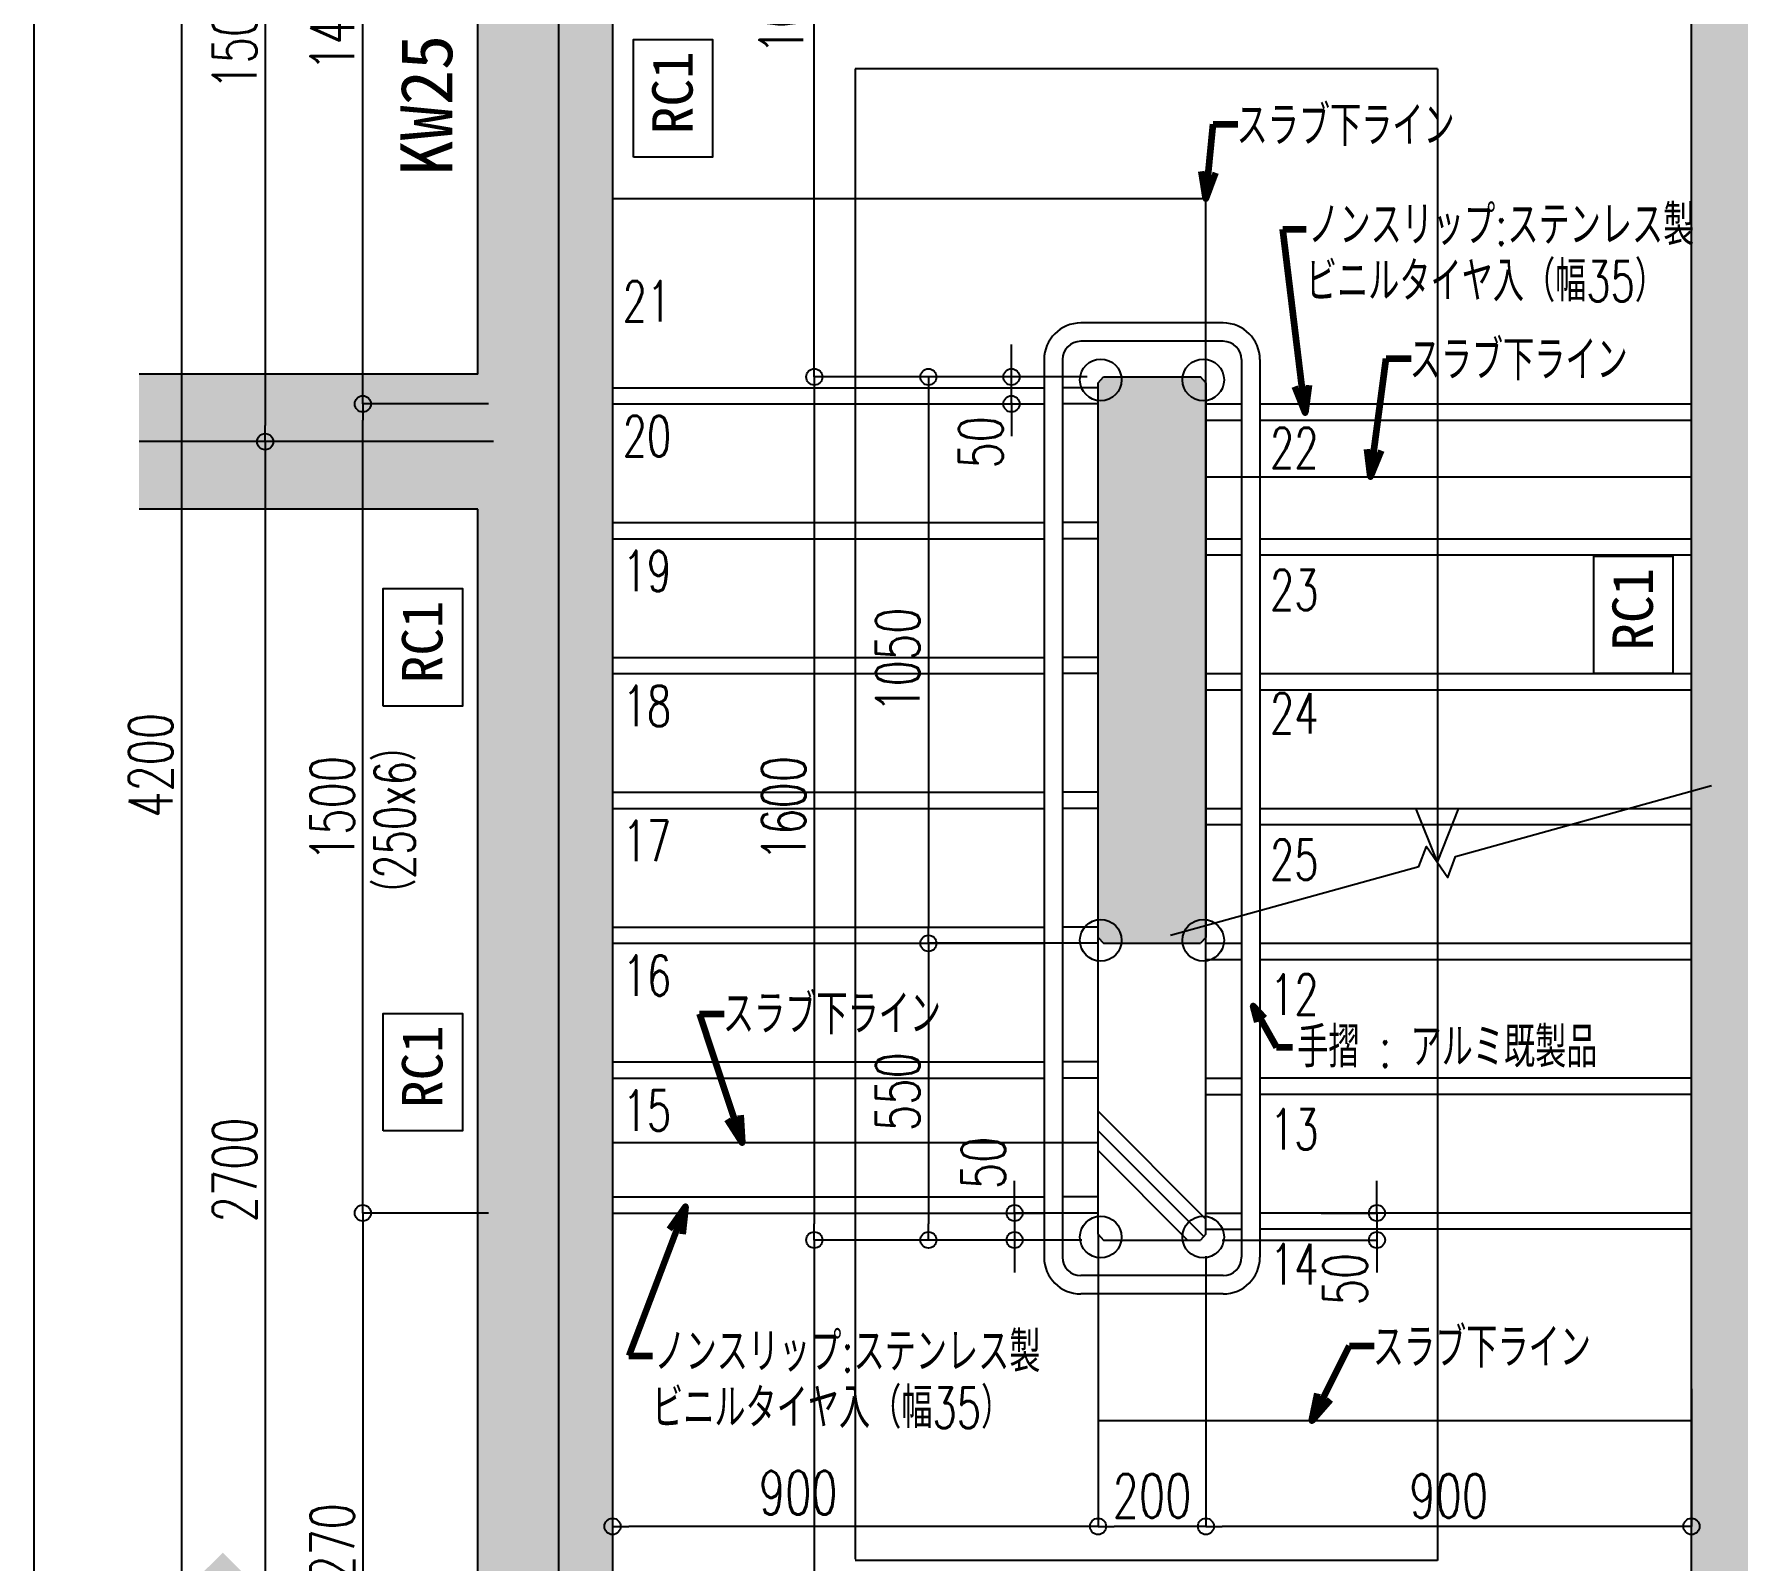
# Model space of a CAD drawing. Extents: x -229451 to 47804, y -161247 to 19812.
# Drawn here: x 11915 to 15074, y 14575 to 17405 of the extents above; entities that cross this region are included whole.
import ezdxf
from ezdxf.enums import TextEntityAlignment as Align
from ezdxf.lldxf.tags import DXFTag

# ---------------------------------------------------------------- set-up
doc = ezdxf.new("R2010")
doc.units = 0
doc.header["$LTSCALE"] = 450
doc.layers.get('0').update_dxf_attribs({"linetype": 'CONTINUOUS'})
doc.layers.get('DEFPOINTS').update_dxf_attribs({"linetype": 'CONTINUOUS'})
doc.layers.add('E0_図面枠B_OFF', color=255, linetype='CONTINUOUS', plot=False)
for name, color, linetype in [('E1_文字A', 3, 'CONTINUOUS'), ('E1_文字B', 2, 'CONTINUOUS'), ('E6_面取り記号', 4, 'CONTINUOUS'), ('G1_ハッチング', 251, 'CONTINUOUS'), ('G2_ハッチング', 243, 'CONTINUOUS'), ('H寸法', 3, 'CONTINUOUS'), ('IB_壁芯', 2, 'CENTER2'), ('ID1_躯体', 7, 'CONTINUOUS'), ('ID7_打放し表示', 231, 'UTILDN'), ('JA4_壁記号', 4, 'CONTINUOUS'), ('JA5_壁仕上記号', 4, 'CONTINUOUS'), ('JA7_切断記号', 241, 'CONTINUOUS'), ('JL1_金物_手摺他', 1, 'CONTINUOUS'), ('KA1_躯体見下線', 113, 'CONTINUOUS'), ('KA3_躯体見下線_点線（その他）', 122, 'HIDDEN2'), ('KD_階段躯体線', 191, 'CONTINUOUS')]:
    doc.layers.add(name, color=color, linetype=linetype)
doc.styles.add('toda-A (0.7)', font='romans.shx', dxfattribs={"width": 0.7, "bigfont": 'extfont.shx'})
doc.styles.add('toda-G', font='msgothic.ttc')
tags = doc.linetypes.add('CENTER2', pattern=[2.3, 2, -0.1, 0.1, -0.1]).pattern_tags.tags
tags[10:11] = [DXFTag(74, 4), DXFTag(75, 0), DXFTag(340, '0'), DXFTag(46, 0.0), DXFTag(50, 0.0), DXFTag(44, 0.0), DXFTag(45, 0.0)]
tags[8:9] = [DXFTag(74, 4), DXFTag(75, 0), DXFTag(340, '0'), DXFTag(46, 0.0), DXFTag(50, 0.0), DXFTag(44, 0.0), DXFTag(45, 0.0)]
tags[6:7] = [DXFTag(74, 4), DXFTag(75, 0), DXFTag(340, '0'), DXFTag(46, 0.0), DXFTag(50, 0.0), DXFTag(44, 0.0), DXFTag(45, 0.0)]
tags[4:5] = [DXFTag(74, 4), DXFTag(75, 0), DXFTag(340, '0'), DXFTag(46, 0.0), DXFTag(50, 0.0), DXFTag(44, 0.0), DXFTag(45, 0.0)]
tags = doc.linetypes.add('HIDDEN2', pattern=[0.25, 0.125, -0.125]).pattern_tags.tags
tags[6:7] = [DXFTag(74, 4), DXFTag(75, 0), DXFTag(340, '0'), DXFTag(46, 0.0), DXFTag(50, 0.0), DXFTag(44, 0.0), DXFTag(45, 0.0)]
tags[4:5] = [DXFTag(74, 4), DXFTag(75, 0), DXFTag(340, '0'), DXFTag(46, 0.0), DXFTag(50, 0.0), DXFTag(44, 0.0), DXFTag(45, 0.0)]
tags = doc.linetypes.add('UTILDN', pattern='A,5e-13,[130,ltypeshp.shx,S=0.45,R=0,X=0,Y=-0.45],0,-3', length=3).pattern_tags.tags
tags[14:15] = [DXFTag(74, 4), DXFTag(75, 0), DXFTag(340, '0'), DXFTag(46, 0.0), DXFTag(50, 0.0), DXFTag(44, 0.0), DXFTag(45, 0.0)]
tags[12:13] = [DXFTag(74, 4), DXFTag(75, 0), DXFTag(340, '0'), DXFTag(46, 0.0), DXFTag(50, 0.0), DXFTag(44, 0.0), DXFTag(45, 0.0)]
doc.dimstyles.new('toda 1：30', dxfattribs={"dimscale": 30, "dimtxt": 2.7, "dimasz": 1, "dimexe": 0, "dimexo": 1, "dimgap": 0, "dimtad": 0, "dimdec": 3, "dimzin": 12, "dimdsep": 46, "dimtxsty": 'toda-A (0.7)', "dimblk": 'ORIGIN', "dimcen": 2.5, "dimclrd": 256, "dimclre": 256, "dimclrt": 7, "dimadec": 0, "dimazin": 0, "dimtfac": 1, "dimtdec": 3, "dimtix": 1, "dimtmove": 2, "dimatfit": 3, "dimldrblk": 'ORIGIN', "dimfxl": 1, "dimtvp": 0.7, "dimtolj": 1, "dimtzin": 0, "dimarcsym": 0})
doc.dimstyles.new('toda 1：50', dxfattribs={"dimscale": 50, "dimtxt": 2.7, "dimasz": 1, "dimexe": 0, "dimexo": 1.5, "dimgap": 0, "dimtad": 0, "dimdec": 3, "dimzin": 12, "dimdsep": 46, "dimtxsty": 'toda-A (0.7)', "dimblk": 'ORIGIN', "dimcen": 2.5, "dimclrd": 256, "dimclre": 256, "dimclrt": 7, "dimadec": 0, "dimazin": 0, "dimtfac": 1, "dimtdec": 3, "dimtix": 1, "dimtmove": 2, "dimatfit": 3, "dimldrblk": 'ORIGIN', "dimfxl": 1, "dimtvp": 0.7, "dimtolj": 1, "dimtzin": 0, "dimarcsym": 0})

# ---------------------------------------------------------------- blocks, each defined once
blk = doc.blocks.new('_Origin')
at = {"color": 0, "linetype": 'ByBlock', "lineweight": -2}
blk.add_line((0, 0), (-1, 0), dxfattribs=at)
blk.add_line((0, 0), (-1, 0), dxfattribs=at)
blk.add_circle((0, 0), 0.5, dxfattribs=at)
blk.add_circle((0, 0), 0.5, dxfattribs=at)
blk = doc.blocks.new('*D372')
at = {"layer": 'DEFPOINTS', "color": 0}
for p in [(13727.2, 16769.9), (13897.9, 16769.9), (13759.5, 16719.9)]:
    blk.add_point(p, dxfattribs=at)
at = {"layer": 'H寸法', "lineweight": -2}
for p, q in [((13727.2, 16799.9), (13727.2, 16829.9)), ((13727.2, 16719.9), (13727.2, 16769.9)), ((13727.2, 16689.9), (13727.2, 16659.9))]:
    blk.add_line(p, q, dxfattribs=at)
at = {"layer": 'H寸法', "linetype": 'CENTER2', "lineweight": -2}
for p, q in [((13867.9, 16769.9), (13727.2, 16769.9)), ((13729.5, 16719.9), (13727.2, 16719.9))]:
    blk.add_line(p, q, dxfattribs=at)
at = {"layer": 'H寸法', "lineweight": -2, "xscale": 30, "yscale": 30, "zscale": 30}
for p, rotation in [((13727.2, 16769.9), 270), ((13727.2, 16719.9), 90)]:
    blk.add_blockref('_Origin', p, dxfattribs=dict(at, rotation=rotation))
at = {"layer": 'H寸法', "color": 7, "insert": (13670.5, 16648.7), "char_height": 81, "attachment_point": 5, "rotation": 90, "style": 'toda-A (0.7)'}
blk.add_mtext('\\A1;50', dxfattribs=at)
blk = doc.blocks.new('*D373')
at = {"layer": 'DEFPOINTS', "color": 0}
for p in [(13854.8, 15219.9), (13733.1, 15169.9), (13887.8, 15169.9)]:
    blk.add_point(p, dxfattribs=at)
at = {"layer": 'H寸法', "lineweight": -2}
for p, q in [((13733.1, 15249.9), (13733.1, 15279.9)), ((13733.1, 15219.9), (13733.1, 15169.9)), ((13733.1, 15139.9), (13733.1, 15109.9))]:
    blk.add_line(p, q, dxfattribs=at)
at = {"layer": 'H寸法', "linetype": 'CENTER2', "lineweight": -2}
for p, q in [((13824.8, 15219.9), (13733.1, 15219.9)), ((13857.8, 15169.9), (13733.1, 15169.9))]:
    blk.add_line(p, q, dxfattribs=at)
at = {"layer": 'H寸法', "lineweight": -2, "xscale": 30, "yscale": 30, "zscale": 30}
for p, rotation in [((13733.1, 15219.9), 270), ((13733.1, 15169.9), 90)]:
    blk.add_blockref('_Origin', p, dxfattribs=dict(at, rotation=rotation))
at = {"layer": 'H寸法', "color": 7, "insert": (13675.4, 15312.9), "char_height": 81, "attachment_point": 5, "rotation": 90, "style": 'toda-A (0.7)'}
blk.add_mtext('\\A1;50', dxfattribs=at)
blk = doc.blocks.new('*D374')
at = {"layer": 'DEFPOINTS', "color": 0}
for p in [(14087.8, 15169.9), (14987.8, 14924.2), (14087.8, 14638.9)]:
    blk.add_point(p, dxfattribs=at)
at = {"layer": 'H寸法', "linetype": 'CENTER2', "lineweight": -2}
for p, q in [((14087.8, 15139.9), (14087.8, 14638.9)), ((14987.8, 14894.2), (14987.8, 14638.9))]:
    blk.add_line(p, q, dxfattribs=at)
at = {"layer": 'H寸法', "lineweight": -2}
blk.add_line((14957.8, 14638.9), (14117.8, 14638.9), dxfattribs=at)
at = {"layer": 'H寸法', "lineweight": -2, "xscale": 30, "yscale": 30, "zscale": 30, "rotation": 180}
blk.add_blockref('_Origin', (14087.8, 14638.9), dxfattribs=at)
at = {"layer": 'H寸法', "lineweight": -2, "xscale": 30, "yscale": 30, "zscale": 30}
blk.add_blockref('_Origin', (14987.8, 14638.9), dxfattribs=at)
at = {"layer": 'H寸法', "color": 7, "insert": (14537.8, 14695.6), "char_height": 81, "attachment_point": 5, "style": 'toda-A (0.7)'}
blk.add_mtext('\\A1;900', dxfattribs=at)
blk = doc.blocks.new('*D375')
at = {"layer": 'DEFPOINTS', "color": 0}
for p in [(13887.8, 15169.9), (14087.8, 15169.9), (13887.8, 14638.9)]:
    blk.add_point(p, dxfattribs=at)
at = {"layer": 'H寸法', "linetype": 'CENTER2', "lineweight": -2}
for p, q in [((13887.8, 15139.9), (13887.8, 14638.9)), ((14087.8, 15139.9), (14087.8, 14638.9))]:
    blk.add_line(p, q, dxfattribs=at)
at = {"layer": 'H寸法', "lineweight": -2}
blk.add_line((14057.8, 14638.9), (13917.8, 14638.9), dxfattribs=at)
at = {"layer": 'H寸法', "lineweight": -2, "xscale": 30, "yscale": 30, "zscale": 30, "rotation": 180}
blk.add_blockref('_Origin', (13887.8, 14638.9), dxfattribs=at)
at = {"layer": 'H寸法', "lineweight": -2, "xscale": 30, "yscale": 30, "zscale": 30}
blk.add_blockref('_Origin', (14087.8, 14638.9), dxfattribs=at)
at = {"layer": 'H寸法', "color": 7, "insert": (13987.8, 14695.6), "char_height": 81, "attachment_point": 5, "style": 'toda-A (0.7)'}
blk.add_mtext('\\A1;200', dxfattribs=at)
blk = doc.blocks.new('*D376')
at = {"layer": 'DEFPOINTS', "color": 0}
for p in [(13887.8, 15169.9), (12987.8, 14690.2), (12987.8, 14638.9)]:
    blk.add_point(p, dxfattribs=at)
at = {"layer": 'H寸法', "linetype": 'CENTER2', "lineweight": -2}
for p, q in [((13887.8, 15139.9), (13887.8, 14638.9)), ((12987.8, 14660.2), (12987.8, 14638.9))]:
    blk.add_line(p, q, dxfattribs=at)
at = {"layer": 'H寸法', "lineweight": -2}
blk.add_line((13857.8, 14638.9), (13017.8, 14638.9), dxfattribs=at)
at = {"layer": 'H寸法', "lineweight": -2, "xscale": 30, "yscale": 30, "zscale": 30, "rotation": 180}
blk.add_blockref('_Origin', (12987.8, 14638.9), dxfattribs=at)
at = {"layer": 'H寸法', "lineweight": -2, "xscale": 30, "yscale": 30, "zscale": 30}
blk.add_blockref('_Origin', (13887.8, 14638.9), dxfattribs=at)
at = {"layer": 'H寸法', "color": 7, "insert": (13331.9, 14701.3), "char_height": 81, "attachment_point": 5, "style": 'toda-A (0.7)'}
blk.add_mtext('\\A1;900', dxfattribs=at)
blk = doc.blocks.new('*D379')
at = {"layer": 'DEFPOINTS', "color": 0}
for p in [(13361.8, 17799.9), (13401.5, 17799.9), (13897.9, 16769.9)]:
    blk.add_point(p, dxfattribs=at)
at = {"layer": 'H寸法', "linetype": 'CENTER2', "lineweight": -2}
for p, q in [((13371.5, 17799.9), (13361.8, 17799.9)), ((13867.9, 16769.9), (13361.8, 16769.9))]:
    blk.add_line(p, q, dxfattribs=at)
at = {"layer": 'H寸法', "lineweight": -2}
blk.add_line((13361.8, 16799.9), (13361.8, 17769.9), dxfattribs=at)
at = {"layer": 'H寸法', "lineweight": -2, "xscale": 30, "yscale": 30, "zscale": 30}
for p, rotation in [((13361.8, 17799.9), 90.0000000000002), ((13361.8, 16769.9), 270.0000000000002)]:
    blk.add_blockref('_Origin', p, dxfattribs=dict(at, rotation=rotation))
at = {"layer": 'H寸法', "color": 7, "insert": (13300.6, 17465.1), "char_height": 81, "attachment_point": 5, "rotation": 90, "style": 'toda-A (0.7)'}
blk.add_mtext('\\A1;1030', dxfattribs=at)
blk = doc.blocks.new('*D380')
at = {"layer": 'DEFPOINTS', "color": 0}
for p in [(13887.8, 15169.9), (13361.8, 14049.9), (13435.3, 14049.9)]:
    blk.add_point(p, dxfattribs=at)
at = {"layer": 'H寸法', "linetype": 'CENTER2', "lineweight": -2}
for p, q in [((13857.8, 15169.9), (13361.8, 15169.9)), ((13405.3, 14049.9), (13361.8, 14049.9))]:
    blk.add_line(p, q, dxfattribs=at)
at = {"layer": 'H寸法', "lineweight": -2}
blk.add_line((13361.8, 15139.9), (13361.8, 14079.9), dxfattribs=at)
at = {"layer": 'H寸法', "lineweight": -2, "xscale": 30, "yscale": 30, "zscale": 30}
for p, rotation in [((13361.8, 15169.9), 90.00000000000018), ((13361.8, 14049.9), 270.0000000000002)]:
    blk.add_blockref('_Origin', p, dxfattribs=dict(at, rotation=rotation))
at = {"layer": 'H寸法', "color": 7, "insert": (13289.4, 14446.9), "char_height": 81, "attachment_point": 5, "rotation": 90, "style": 'toda-A (0.7)'}
blk.add_mtext('\\A1;1120', dxfattribs=at)
blk = doc.blocks.new('*D381')
at = {"layer": 'DEFPOINTS', "color": 0}
for p in [(13897.9, 16769.9), (13361.8, 15169.9), (13887.8, 15169.9)]:
    blk.add_point(p, dxfattribs=at)
at = {"layer": 'H寸法', "linetype": 'CENTER2', "lineweight": -2}
for p, q in [((13867.9, 16769.9), (13361.8, 16769.9)), ((13857.8, 15169.9), (13361.8, 15169.9))]:
    blk.add_line(p, q, dxfattribs=at)
at = {"layer": 'H寸法', "lineweight": -2}
blk.add_line((13361.8, 16739.9), (13361.8, 15199.9), dxfattribs=at)
at = {"layer": 'H寸法', "lineweight": -2, "xscale": 30, "yscale": 30, "zscale": 30}
for p, rotation in [((13361.8, 16769.9), 90.0000000000002), ((13361.8, 15169.9), 270.0000000000002)]:
    blk.add_blockref('_Origin', p, dxfattribs=dict(at, rotation=rotation))
at = {"layer": 'H寸法', "color": 7, "insert": (13305.1, 15969.9), "char_height": 81, "attachment_point": 5, "rotation": 90, "style": 'toda-A (0.7)'}
blk.add_mtext('\\A1;1600', dxfattribs=at)
blk = doc.blocks.new('*D382')
at = {"layer": 'DEFPOINTS', "color": 0}
for p in [(12498.3, 18149.9), (12524.8, 18149.9), (12787.8, 16719.9)]:
    blk.add_point(p, dxfattribs=at)
at = {"layer": 'H寸法', "linetype": 'CENTER2', "lineweight": -2}
for p, q in [((12528.3, 18149.9), (12524.8, 18149.9)), ((12757.8, 16719.9), (12524.8, 16719.9))]:
    blk.add_line(p, q, dxfattribs=at)
at = {"layer": 'H寸法', "lineweight": -2}
blk.add_line((12524.8, 16749.9), (12524.8, 18119.9), dxfattribs=at)
at = {"layer": 'H寸法', "lineweight": -2, "xscale": 30, "yscale": 30, "zscale": 30}
for p, rotation in [((12524.8, 18149.9), 90.00000000000021), ((12524.8, 16719.9), 270.0000000000002)]:
    blk.add_blockref('_Origin', p, dxfattribs=dict(at, rotation=rotation))
at = {"layer": 'H寸法', "color": 7, "insert": (12468.1, 17434.9), "char_height": 81, "attachment_point": 5, "rotation": 90, "style": 'toda-A (0.7)'}
blk.add_mtext('\\A1;1430', dxfattribs=at)
blk = doc.blocks.new('*D383')
at = {"layer": 'DEFPOINTS', "color": 0}
for p in [(12524.8, 16719.9), (12787.8, 16719.9), (12787.8, 15219.9)]:
    blk.add_point(p, dxfattribs=at)
at = {"layer": 'H寸法', "linetype": 'CENTER2', "lineweight": -2}
for p, q in [((12757.8, 16719.9), (12524.8, 16719.9)), ((12757.8, 15219.9), (12524.8, 15219.9))]:
    blk.add_line(p, q, dxfattribs=at)
at = {"layer": 'H寸法', "lineweight": -2}
blk.add_line((12524.8, 15249.9), (12524.8, 16689.9), dxfattribs=at)
at = {"layer": 'H寸法', "lineweight": -2, "xscale": 30, "yscale": 30, "zscale": 30}
for p, rotation in [((12524.8, 16719.9), 90.00000000000021), ((12524.8, 15219.9), 270.0000000000002)]:
    blk.add_blockref('_Origin', p, dxfattribs=dict(at, rotation=rotation))
at = {"layer": 'H寸法', "color": 7, "insert": (12468.1, 15969.9), "char_height": 81, "attachment_point": 5, "rotation": 90, "style": 'toda-A (0.7)'}
blk.add_mtext('\\A1;1500', dxfattribs=at)
blk = doc.blocks.new('*D384')
at = {"layer": 'DEFPOINTS', "color": 0}
for p in [(12787.8, 15219.9), (12510.6, 13949.9), (12524.8, 13949.9)]:
    blk.add_point(p, dxfattribs=at)
at = {"layer": 'H寸法', "linetype": 'CENTER2', "lineweight": -2}
for p, q in [((12757.8, 15219.9), (12524.8, 15219.9)), ((12540.6, 13949.9), (12524.8, 13949.9))]:
    blk.add_line(p, q, dxfattribs=at)
at = {"layer": 'H寸法', "lineweight": -2}
blk.add_line((12524.8, 15189.9), (12524.8, 13979.9), dxfattribs=at)
at = {"layer": 'H寸法', "lineweight": -2, "xscale": 30, "yscale": 30, "zscale": 30}
for p, rotation in [((12524.8, 15219.9), 90.00000000000017), ((12524.8, 13949.9), 270.0000000000002)]:
    blk.add_blockref('_Origin', p, dxfattribs=dict(at, rotation=rotation))
at = {"layer": 'H寸法', "color": 7, "insert": (12468.1, 14584.9), "char_height": 81, "attachment_point": 5, "rotation": 90, "style": 'toda-A (0.7)'}
blk.add_mtext('\\A1;1270', dxfattribs=at)
blk = doc.blocks.new('*D386')
at = {"layer": 'DEFPOINTS', "color": 0}
for p in [(14271.4, 15219.9), (14087.8, 15169.9), (14404.8, 15169.9)]:
    blk.add_point(p, dxfattribs=at)
at = {"layer": 'H寸法', "lineweight": -2}
for p, q in [((14404.8, 15249.9), (14404.8, 15279.9)), ((14404.8, 15219.9), (14404.8, 15169.9)), ((14404.8, 15139.9), (14404.8, 15109.9))]:
    blk.add_line(p, q, dxfattribs=at)
at = {"layer": 'H寸法', "linetype": 'CENTER2', "lineweight": -2}
for p, q in [((14301.4, 15219.9), (14404.8, 15219.9)), ((14117.8, 15169.9), (14404.8, 15169.9))]:
    blk.add_line(p, q, dxfattribs=at)
at = {"layer": 'H寸法', "lineweight": -2, "xscale": 30, "yscale": 30, "zscale": 30}
for p, rotation in [((14404.8, 15219.9), 270), ((14404.8, 15169.9), 90)]:
    blk.add_blockref('_Origin', p, dxfattribs=dict(at, rotation=rotation))
at = {"layer": 'H寸法', "color": 7, "insert": (14345.9, 15097.5), "char_height": 81, "attachment_point": 5, "rotation": 90, "style": 'toda-A (0.7)'}
blk.add_mtext('\\A1;50', dxfattribs=at)
blk = doc.blocks.new('*D388')
at = {"layer": 'DEFPOINTS', "color": 0}
for p in [(12253.9, 18149.9), (12188.4, 13949.9), (12270.6, 13949.9)]:
    blk.add_point(p, dxfattribs=at)
at = {"layer": 'H寸法', "linetype": 'CENTER2', "lineweight": -2}
for p, q in [((12223.9, 18149.9), (12188.4, 18149.9)), ((12240.6, 13949.9), (12188.4, 13949.9))]:
    blk.add_line(p, q, dxfattribs=at)
at = {"layer": 'H寸法', "lineweight": -2}
blk.add_line((12188.4, 18119.9), (12188.4, 13979.9), dxfattribs=at)
at = {"layer": 'H寸法', "lineweight": -2, "xscale": 30, "yscale": 30, "zscale": 30}
for p, rotation in [((12188.4, 18149.9), 90.0000000000002), ((12188.4, 13949.9), 270.0000000000002)]:
    blk.add_blockref('_Origin', p, dxfattribs=dict(at, rotation=rotation))
at = {"layer": 'H寸法', "color": 7, "insert": (12131.7, 16049.9), "char_height": 81, "attachment_point": 5, "rotation": 90, "style": 'toda-A (0.7)'}
blk.add_mtext('\\A1;4200', dxfattribs=at)
blk = doc.blocks.new('*D402')
at = {"layer": 'DEFPOINTS', "color": 0}
for p in [(13897.9, 16769.9), (13573.3, 15719.9), (13887.8, 15719.9)]:
    blk.add_point(p, dxfattribs=at)
at = {"layer": 'H寸法', "linetype": 'CENTER2', "lineweight": -2}
for p, q in [((13867.9, 16769.9), (13573.3, 16769.9)), ((13857.8, 15719.9), (13573.3, 15719.9))]:
    blk.add_line(p, q, dxfattribs=at)
at = {"layer": 'H寸法', "lineweight": -2}
blk.add_line((13573.3, 16739.9), (13573.3, 15749.9), dxfattribs=at)
at = {"layer": 'H寸法', "lineweight": -2, "xscale": 30, "yscale": 30, "zscale": 30}
for p, rotation in [((13573.3, 16769.9), 90.0000000000002), ((13573.3, 15719.9), 270.0000000000002)]:
    blk.add_blockref('_Origin', p, dxfattribs=dict(at, rotation=rotation))
at = {"layer": 'H寸法', "color": 7, "insert": (13516.6, 16244.9), "char_height": 81, "attachment_point": 5, "rotation": 90, "style": 'toda-A (0.7)'}
blk.add_mtext('\\A1;1050', dxfattribs=at)
blk = doc.blocks.new('*D403')
at = {"layer": 'DEFPOINTS', "color": 0}
for p in [(13887.8, 15719.9), (13573.3, 15169.9), (13887.8, 15169.9)]:
    blk.add_point(p, dxfattribs=at)
at = {"layer": 'H寸法', "linetype": 'CENTER2', "lineweight": -2}
for p, q in [((13857.8, 15719.9), (13573.3, 15719.9)), ((13857.8, 15169.9), (13573.3, 15169.9))]:
    blk.add_line(p, q, dxfattribs=at)
at = {"layer": 'H寸法', "lineweight": -2}
blk.add_line((13573.3, 15689.9), (13573.3, 15199.9), dxfattribs=at)
at = {"layer": 'H寸法', "lineweight": -2, "xscale": 30, "yscale": 30, "zscale": 30}
for p, rotation in [((13573.3, 15719.9), 90.00000000000018), ((13573.3, 15169.9), 270.0000000000002)]:
    blk.add_blockref('_Origin', p, dxfattribs=dict(at, rotation=rotation))
at = {"layer": 'H寸法', "color": 7, "insert": (13516.6, 15444.9), "char_height": 81, "attachment_point": 5, "rotation": 90, "style": 'toda-A (0.7)'}
blk.add_mtext('\\A1;550', dxfattribs=at)
blk = doc.blocks.new('切断記号（小）')
at = {"layer": 'JA7_切断記号', "ltscale": 10}
h = blk.add_hatch(color=256, dxfattribs=at)
h.paths.add_polyline_path([(84.9, 84.9), (169.7, 0), (120, 0, 0.198912)])
h.paths.add_polyline_path([(-84.9, 84.9), (0, 169.7), (84.9, 84.9, 0.414214)])
h.paths.add_polyline_path([(-84.9, 84.9, 0.198912), (-120, 0), (-169.7, 0)])
blk.add_circle((0, 0), 120, dxfattribs=at)
at = {"layer": 'JA7_切断記号', "style": 'toda-G'}
blk.add_attdef('切断符号（小）', text='', height=150, dxfattribs=at).set_placement((0, 0), align=Align.MIDDLE)
blk = doc.blocks.new('壁仕上記号Ｓ')
at = {"layer": 'JA5_壁仕上記号'}
blk.add_lwpolyline([(-99.3, 60.2), (82.2, 60.2), (82.2, -62.1), (-99.3, -62.1)], close=True, dxfattribs=at)
at = {"layer": 'JA5_壁仕上記号', "style": 'toda-G'}
blk.add_attdef('壁仕上符号', text='', height=135, dxfattribs=at).set_placement((0, 0), align=Align.MIDDLE)
blk = doc.blocks.new('*D479')
at = {"layer": 'DEFPOINTS', "color": 0}
for p in [(12340.8, 18149.9), (12343.8, 16649.9), (12465.7, 16649.9)]:
    blk.add_point(p, dxfattribs=at)
at = {"layer": 'H寸法', "linetype": 'CENTER2', "lineweight": -2}
for p, q in [((12370.8, 18149.9), (12343.8, 18149.9)), ((12435.7, 16649.9), (12343.8, 16649.9))]:
    blk.add_line(p, q, dxfattribs=at)
at = {"layer": 'H寸法', "lineweight": -2}
blk.add_line((12343.8, 18119.9), (12343.8, 16679.9), dxfattribs=at)
at = {"layer": 'H寸法', "lineweight": -2, "xscale": 30, "yscale": 30, "zscale": 30}
for p, rotation in [((12343.8, 18149.9), 90.00000000000021), ((12343.8, 16649.9), 270.0000000000002)]:
    blk.add_blockref('_Origin', p, dxfattribs=dict(at, rotation=rotation))
at = {"layer": 'H寸法', "color": 7, "insert": (12287.1, 17399.9), "char_height": 81, "attachment_point": 5, "rotation": 90, "style": 'toda-A (0.7)'}
blk.add_mtext('\\A1;1500', dxfattribs=at)
blk = doc.blocks.new('*D480')
at = {"layer": 'DEFPOINTS', "color": 0}
for p in [(12465.7, 16649.9), (12343.8, 13949.9), (12465.7, 13949.9)]:
    blk.add_point(p, dxfattribs=at)
at = {"layer": 'H寸法', "linetype": 'CENTER2', "lineweight": -2}
for p, q in [((12435.7, 16649.9), (12343.8, 16649.9)), ((12435.7, 13949.9), (12343.8, 13949.9))]:
    blk.add_line(p, q, dxfattribs=at)
at = {"layer": 'H寸法', "lineweight": -2}
blk.add_line((12343.8, 16619.9), (12343.8, 13979.9), dxfattribs=at)
at = {"layer": 'H寸法', "lineweight": -2, "xscale": 30, "yscale": 30, "zscale": 30}
for p, rotation in [((12343.8, 16649.9), 90.00000000000018), ((12343.8, 13949.9), 270.0000000000002)]:
    blk.add_blockref('_Origin', p, dxfattribs=dict(at, rotation=rotation))
at = {"layer": 'H寸法', "color": 7, "insert": (12287.1, 15299.9), "char_height": 81, "attachment_point": 5, "rotation": 90, "style": 'toda-A (0.7)'}
blk.add_mtext('\\A1;2700', dxfattribs=at)

msp = doc.modelspace()

# ---------------------------------------------------------------- hatches: boundary and pattern name
at = {"layer": 'G1_ハッチング'}
h = msp.add_hatch(color=256, dxfattribs=at)
h.paths.add_polyline_path([(16007.809, 19184.8986), (15587.809, 19184.8986), (15587.809, 18649.8986), (14987.809, 18649.8986), (14987.809, 18274.8986), (14087.809, 18274.8986), (14087.809, 19184.8986), (13887.809, 19184.8986), (13887.809, 18274.8986), (12987.809, 18274.8986), (12987.809, 19184.8986), (12737.809, 19184.8986), (12737.809, 18649.8986), (12109.9672, 18649.8986), (12109.9672, 18049.8986), (12737.809, 18049.8986), (12737.809, 16774.8986), (12109.9672, 16774.8986), (12109.9672, 16524.8986), (12737.809, 16524.8986), (12737.809, 13485.078), (12987.809, 13485.078), (12987.809, 13799.8986), (14987.809, 13799.8986), (14987.809, 13485.078), (15407.809, 13485.078), (15407.809, 17629.8986), (16007.809, 17629.8986)])
h.paths.add_polyline_path([(14987.809, 14049.8986), (12987.809, 14049.8986), (12987.809, 18024.8986), (14987.809, 18024.8986)], flags=16)
msp.add_hatch(color=256, dxfattribs=at).paths.add_polyline_path([(14087.809, 16758.7954), (14077.7234, 16769.8986), (13897.8946, 16769.8986), (13887.809, 16758.7954), (13887.809, 15731.0018), (13897.8946, 15719.8986), (14077.7234, 15719.8986), (14087.809, 15731.0018)])
at = {"layer": 'G2_ハッチング'}
h = msp.add_hatch(dxfattribs=at)
h.set_pattern_fill('JIS_RC_10', color=256, scale=50, angle=90)
h.set_pattern_definition([(135, (17638.43, 271.03), (-353.553, -353.553), []), (135, (17638.43, 307.3), (-353.553, -353.553), []), (135, (17638.43, 343.53), (-353.553, -353.553), [])])
h.paths.add_polyline_path([(14077.7234, 15169.8986), (14087.809, 15181.0018), (14087.809, 15731.0018), (14077.7234, 15719.8986), (13897.8946, 15719.8986), (13887.809, 15731.0018), (13887.809, 15181.0018), (13897.8946, 15169.8986)])

# ---------------------------------------------------------------- linework, layer by layer
at = {"layer": 'E0_図面枠B_OFF'}
msp.add_lwpolyline([(11915.3963, 19184.8986), (16830.7482, 19184.8986), (16830.7482, 12652.787), (11915.3963, 12652.787)], close=True, dxfattribs=at)
at = {"layer": 'E1_文字B'}
for p, q in [((13437.809, 17341.1204), (13437.809, 14578.4986)), ((14517.309, 17341.1204), (13437.809, 17341.1204)), ((14517.309, 17341.1204), (14517.309, 14575.8986)), ((14476.295, 15970.5253), (14516.295, 15870.5253)), ((14556.295, 15970.5253), (14516.295, 15870.5253)), ((14517.309, 14575.8986), (13437.809, 14575.8986))]:
    msp.add_line(p, q, dxfattribs=at)
msp.add_lwpolyline([(14021.8573, 15735.0115), (14482.4463, 15862.3449), (14496.6605, 15899.293), (14535.9295, 15841.7576), (14550.5052, 15881.1603), (15024.8429, 16012.2946)], dxfattribs=at)
at = {"layer": 'E6_面取り記号'}
for centre in [(13892.8518, 16764.347), (14082.7662, 16764.347), (13892.8518, 15725.4502), (14082.7662, 15725.4502), (13892.8518, 15175.4502), (14082.7662, 15175.4502)]:
    msp.add_circle(centre, 38.658, dxfattribs=at)
at = {"layer": 'IB_壁芯'}
for p, q in [((12887.809, 19184.8986), (12887.809, 13485.0011)), ((12766.967, 16649.8986), (12109.9672, 16649.8986))]:
    msp.add_line(p, q, dxfattribs=at)
at = {"layer": 'ID1_躯体'}
for p, q in [((12737.809, 16774.8986), (12737.809, 18049.8986)), ((12987.809, 18024.8986), (12987.809, 14049.8986)), ((14987.809, 14049.8986), (14987.809, 18024.8986)), ((12737.809, 16774.8986), (12109.9672, 16774.8986)), ((13887.809, 16758.7954), (13897.8946, 16769.8986)), ((13887.809, 15731.0018), (13887.809, 16758.7954)), ((13897.8946, 16769.8986), (14077.7234, 16769.8986)), ((14087.809, 16758.7954), (14077.7234, 16769.8986)), ((14087.809, 15731.0018), (14087.809, 16758.7954)), ((12737.809, 16524.8986), (12109.9672, 16524.8986)), ((12737.809, 13485.078), (12737.809, 16524.8986)), ((13887.809, 15731.0018), (13897.8946, 15719.8986)), ((14087.809, 15731.0018), (14077.7234, 15719.8986)), ((13897.8946, 15719.8986), (14077.7234, 15719.8986))]:
    msp.add_line(p, q, dxfattribs=at)
at = {"layer": 'ID7_打放し表示', "ltscale": 0.1}
for p, q in [((12737.809, 16774.8986), (12737.809, 18049.8986)), ((12987.809, 18024.8986), (12987.809, 14049.8986)), ((14987.809, 14049.8986), (14987.809, 18024.8986)), ((13887.809, 15731.0018), (13887.809, 16758.7954)), ((14087.809, 16758.7954), (14087.809, 15731.0018)), ((12737.809, 16524.8986), (12109.9672, 16524.8986)), ((12737.809, 13485.078), (12737.809, 16524.8986))]:
    msp.add_line(p, q, dxfattribs=at)
at = {"layer": 'JL1_金物_手摺他', "linetype": 'Continuous', "ltscale": 10}
for p, q in [((14119.809, 16869.8986), (13855.809, 16869.8986)), ((14119.809, 16835.8986), (13855.809, 16835.8986)), ((13787.809, 16801.8986), (13787.809, 15137.8986)), ((13821.809, 16801.8986), (13821.809, 15137.8986)), ((14153.809, 16801.8986), (14153.809, 15137.8986)), ((14187.809, 16801.8986), (14187.809, 15137.8986)), ((14119.809, 15103.8986), (13855.809, 15103.8986)), ((14119.809, 15069.8986), (13855.809, 15069.8986))]:
    msp.add_line(p, q, dxfattribs=at)
for centre, radius, start, end in [((13855.809, 16801.8986), 68, 90, 180), ((14119.809, 16801.8986), 68, 0, 90), ((13855.809, 16801.8986), 34, 90, 180), ((14119.809, 16801.8986), 34, 0, 90), ((13855.809, 15137.8986), 68, 180, 270), ((13855.809, 15137.8986), 34, 180, 270), ((14119.809, 15137.8986), 34, 270, 0), ((14119.809, 15137.8986), 68, 270, 0)]:
    msp.add_arc(centre, radius, start, end, dxfattribs=at)
at = {"layer": 'KA1_躯体見下線'}
for p, q in [((13887.809, 15181.0018), (13887.809, 15731.0018)), ((14087.809, 15181.0018), (14087.809, 15731.0018)), ((13887.809, 15181.0018), (13897.8946, 15169.8986)), ((13897.8946, 15169.8986), (14077.7234, 15169.8986)), ((14087.809, 15181.0018), (14077.7234, 15169.8986))]:
    msp.add_line(p, q, dxfattribs=at)
at = {"layer": 'KA3_躯体見下線_点線（その他）'}
for p, q in [((14087.809, 17099.8986), (12987.809, 17099.8986)), ((14087.809, 16758.7954), (14087.809, 17099.8986)), ((14087.809, 16584.8986), (14987.809, 16584.8986)), ((13887.809, 15349.8986), (12987.809, 15349.8986)), ((13887.809, 15181.0018), (13887.809, 14834.8986)), ((14987.809, 14834.8986), (13887.809, 14834.8986))]:
    msp.add_line(p, q, dxfattribs=at)
at = {"layer": 'KD_階段躯体線', "linetype": 'Continuous', "ltscale": 10}
for p, q in [((12987.809, 16749.8986), (13787.809, 16749.8986)), ((13887.809, 16749.8986), (13821.809, 16749.8986)), ((12987.809, 16719.8986), (13787.809, 16719.8986)), ((13887.809, 16719.8986), (13821.809, 16719.8986)), ((14087.809, 16719.8986), (14153.809, 16719.8986)), ((14187.809, 16719.8986), (14987.809, 16719.8986)), ((14087.809, 16689.8986), (14153.809, 16689.8986)), ((14187.809, 16689.8986), (14987.809, 16689.8986)), ((12987.809, 16499.8986), (13787.809, 16499.8986)), ((13887.809, 16499.8986), (13821.809, 16499.8986)), ((12987.809, 16469.8986), (13787.809, 16469.8986)), ((13887.809, 16469.8986), (13821.809, 16469.8986)), ((14087.809, 16469.8986), (14153.809, 16469.8986)), ((14187.809, 16469.8986), (14987.809, 16469.8986)), ((14087.809, 16439.8986), (14153.809, 16439.8986)), ((14187.809, 16439.8986), (14987.809, 16439.8986)), ((12987.809, 16249.8986), (13787.809, 16249.8986)), ((13887.809, 16249.8986), (13821.809, 16249.8986)), ((12987.809, 16219.8986), (13787.809, 16219.8986)), ((13887.809, 16219.8986), (13821.809, 16219.8986)), ((14087.809, 16219.8986), (14153.809, 16219.8986)), ((14187.809, 16219.8986), (14987.809, 16219.8986)), ((14087.809, 16189.8986), (14153.809, 16189.8986)), ((14187.809, 16189.8986), (14987.809, 16189.8986)), ((12987.809, 15999.8986), (13787.809, 15999.8986)), ((13887.809, 15999.8986), (13821.809, 15999.8986)), ((12987.809, 15969.8986), (13787.809, 15969.8986)), ((13887.809, 15969.8986), (13821.809, 15969.8986)), ((14087.809, 15969.8986), (14153.809, 15969.8986)), ((14187.809, 15969.8986), (14987.809, 15969.8986)), ((14087.809, 15939.8986), (14153.809, 15939.8986)), ((14187.809, 15939.8986), (14987.809, 15939.8986)), ((12987.809, 15749.8986), (13787.809, 15749.8986)), ((13887.809, 15749.8986), (13821.809, 15749.8986)), ((12987.809, 15719.8986), (13787.809, 15719.8986)), ((13887.809, 15719.8986), (13821.809, 15719.8986)), ((14087.809, 15719.8986), (14153.809, 15719.8986)), ((14187.809, 15719.8986), (14987.809, 15719.8986)), ((14087.809, 15689.8986), (14153.809, 15689.8986)), ((14187.809, 15689.8986), (14987.809, 15689.8986)), ((12987.809, 15499.8986), (13787.809, 15499.8986)), ((13887.809, 15499.8986), (13821.809, 15499.8986)), ((12987.809, 15469.8986), (13787.809, 15469.8986)), ((13887.809, 15469.8986), (13821.809, 15469.8986)), ((14087.809, 15469.8986), (14153.809, 15469.8986)), ((14987.809, 15469.8986), (14187.809, 15469.8986)), ((14087.809, 15439.8986), (14153.809, 15439.8986)), ((14987.809, 15439.8986), (14187.809, 15439.8986)), ((12987.809, 15249.8986), (13787.809, 15249.8986)), ((13887.809, 15249.8986), (13821.809, 15249.8986)), ((12987.809, 15219.8986), (13787.809, 15219.8986)), ((13887.809, 15219.8986), (13821.809, 15219.8986)), ((14087.809, 15219.8986), (14153.809, 15219.8986)), ((14987.809, 15219.8986), (14187.809, 15219.8986)), ((14087.809, 15189.8986), (14153.809, 15189.8986)), ((14987.809, 15189.8986), (14187.809, 15189.8986))]:
    msp.add_line(p, q, dxfattribs=at)

# ---------------------------------------------------------------- block references
at = {"layer": 'JA5_壁仕上記号'}
ref = msp.add_blockref('壁仕上記号Ｓ', (13098.7819, 17296.6447), dxfattribs=dict(at, xscale=1.2, yscale=1.2, zscale=1.2, rotation=90.0000000000002))
ref.add_attrib('壁仕上符号', 'RC1', dxfattribs={"height": 75, "rotation": 90, "style": 'toda-G'}).set_placement((13098.7819, 17296.6447), align=Align.MIDDLE)
ref = msp.add_blockref('壁仕上記号Ｓ', (14878.8428, 16339.1376), dxfattribs=dict(at, xscale=1.2, yscale=1.2, zscale=1.2, rotation=90.0000000000002))
ref.add_attrib('壁仕上符号', 'RC1', dxfattribs={"height": 75, "rotation": 90, "style": 'toda-G'}).set_placement((14878.8428, 16339.1376), align=Align.MIDDLE)
ref = msp.add_blockref('壁仕上記号Ｓ', (12634.9163, 16278.7817), dxfattribs=dict(at, xscale=1.2, yscale=1.2, zscale=1.2, rotation=90.0000000000002))
ref.add_attrib('壁仕上符号', 'RC1', dxfattribs={"height": 75, "rotation": 90, "style": 'toda-G'}).set_placement((12634.9163, 16278.7817), align=Align.MIDDLE)
ref = msp.add_blockref('壁仕上記号Ｓ', (12634.9163, 15491.3943), dxfattribs=dict(at, xscale=1.2, yscale=1.2, zscale=1.2, rotation=90.0000000000002))
ref.add_attrib('壁仕上符号', 'RC1', dxfattribs={"height": 75, "rotation": 90, "style": 'toda-G'}).set_placement((12634.9163, 15491.3943), align=Align.MIDDLE)
at = {"layer": 'JA7_切断記号'}
ref = msp.add_blockref('切断記号（小）', (12265.307, 14420.8628), dxfattribs=dict(at, xscale=-1))
ref.add_attrib('切断符号（小）', 'B', dxfattribs={"height": 150, "style": 'toda-G'}).set_placement((12265.307, 14420.8628), align=Align.MIDDLE)

# ---------------------------------------------------------------- texts
at = {"layer": 'E1_文字A', "color": 3, "style": 'toda-A (0.7)', "width": 0.7}
for s, p in [('スラブ下ライン', (14144.6344, 17198.1535)), ('ノンスリップ:ステンレス製', (14277.6447, 17013.8565)), ('ビニルタイヤ入（幅35）', (14273.186, 16909.7933)), ('スラブ下ライン', (14465.4297, 16763.7128)), ('スラブ下ライン', (13192.4171, 15551.2269)), ('手摺 : アルミ既製品', (14257.0904, 15489.8934)), ('ノンスリップ:ステンレス製', (13065.5281, 14925.2939)), ('スラブ下ライン', (14397.2862, 14933.1535)), ('ビニルタイヤ入（幅35）', (13061.0695, 14821.2308))]:
    msp.add_text(s, height=75, dxfattribs=at).set_placement(p)
msp.add_text('（250x6）', height=75, rotation=90, dxfattribs=at).set_placement((12621.4727, 15781.691))
at = {"layer": 'E1_文字B', "style": 'toda-A (0.7)', "width": 0.7}
for s, p in [('21', (13051.559, 16910.0102)), ('20', (13051.559, 16660.0102)), ('22', (14251.559, 16638.2455)), ('19', (13051.559, 16410.0102)), ('23', (14251.559, 16375.0102)), ('18', (13051.559, 16160.0102)), ('24', (14251.559, 16146.3667)), ('17', (13051.559, 15910.0102)), ('25', (14251.559, 15875.0102)), ('16', (13051.559, 15660.0102)), ('12', (14251.559, 15625.0102)), ('15', (13051.559, 15410.0102)), ('13', (14251.559, 15375.0102)), ('14', (14251.559, 15125.0102))]:
    msp.add_text(s, height=75, dxfattribs=at).set_placement(p, align=Align.MIDDLE_CENTER)
at = {"layer": 'JA4_壁記号', "style": 'toda-G'}
msp.add_text('KW25', height=96, rotation=90, dxfattribs=at).set_placement((12690.6659, 17273.5623), align=Align.CENTER)

# ---------------------------------------------------------------- dimensions: what is measured, and where the dimension line sits
at = {"layer": 'H寸法'}
for base, p1, p2, picture, middle in [((12188.3915, 13949.8986), (12253.8695, 18149.8986), (12270.5984, 13949.8986), '*D388', (12131.6915, 16049.8986)), ((12343.8491, 16649.8986), (12340.8, 18149.8986), (12465.7336, 16649.8986), '*D479', (12287.1491, 17399.8986)), ((12524.7951, 18149.8986), (12787.809, 16719.8986), (12498.2732, 18149.8986), '*D382', (12468.0951, 17434.8986)), ((13361.8378, 15169.8986), (13897.8946, 16769.8986), (13887.809, 15169.8986), '*D381', (13305.1378, 15969.8986)), ((13573.3334, 15719.8986), (13897.8946, 16769.8986), (13887.809, 15719.8986), '*D402', (13516.6334, 16244.8986)), ((12524.7951, 16719.8986), (12787.809, 15219.8986), (12787.809, 16719.8986), '*D383', (12468.0951, 15969.8986)), ((12343.8491, 13949.8986), (12465.7336, 16649.8986), (12465.7336, 13949.8986), '*D480', (12287.1491, 15299.8986)), ((13573.3334, 15169.8986), (13887.809, 15719.8986), (13887.809, 15169.8986), '*D403', (13516.6334, 15444.8986)), ((12524.7951, 13949.8986), (12787.809, 15219.8986), (12510.6089, 13949.8986), '*D384', (12468.0951, 14584.8986))]:
    dim = msp.add_linear_dim(base=base, p1=p1, p2=p2, angle=90, dimstyle='toda 1：30', override={"dimpost": '<>', "dimfxl": 0}, dxfattribs=at)
    dim.commit()
    dim.dimension.update_dxf_attribs({"geometry": picture, "text_midpoint": middle})
for base, p1, p2, picture, middle in [((13361.8378, 17799.8986), (13897.8946, 16769.8986), (13401.5242, 17799.8986), '*D379', (13300.6355, 17465.1445)), ((13727.154, 16769.8986), (13759.5025, 16719.8986), (13897.8946, 16769.8986), '*D372', (13670.454, 16648.6577)), ((13733.1033, 15169.8986), (13854.809, 15219.8986), (13887.809, 15169.8986), '*D373', (13675.4168, 15312.8835)), ((14404.7591, 15169.8986), (14271.4099, 15219.8986), (14087.809, 15169.8986), '*D386', (14345.8702, 15097.4821)), ((13361.8378, 14049.8986), (13887.809, 15169.8986), (13435.2517, 14049.8986), '*D380', (13289.3659, 14446.9362))]:
    dim = msp.add_linear_dim(base=base, p1=p1, p2=p2, angle=90, dimstyle='toda 1：30', override={"dimpost": '<>', "dimfxl": 0}, dxfattribs=at)
    dim.commit()
    dim.dimension.update_dxf_attribs({"geometry": picture, "text_midpoint": middle, "dimtype": 160})
dim = msp.add_linear_dim(base=(12987.809, 14638.8953), p1=(13887.809, 15169.8986), p2=(12987.809, 14690.2056), dimstyle='toda 1：30', override={"dimpost": '<>', "dimfxl": 0}, dxfattribs=at)
dim.commit()
dim.dimension.update_dxf_attribs({"geometry": '*D376', "text_midpoint": (13331.869, 14701.2692), "dimtype": 160})
for base, p1, p2, picture, middle in [((13887.809, 14638.8953), (14087.809, 15169.8986), (13887.809, 15169.8986), '*D375', (13987.809, 14695.5953)), ((14087.809, 14638.8953), (14987.809, 14924.2472), (14087.809, 15169.8986), '*D374', (14537.809, 14695.5953))]:
    dim = msp.add_linear_dim(base=base, p1=p1, p2=p2, dimstyle='toda 1：30', override={"dimpost": '<>', "dimfxl": 0}, dxfattribs=at)
    dim.commit()
    dim.dimension.update_dxf_attribs({"geometry": picture, "text_midpoint": middle})

# ---------------------------------------------------------------- leaders
at = {"layer": 'E1_文字A', "linetype": 'ByBlock'}
for points, dimstyle, override in [([(14087.809, 17099.8986), (14101.0661, 17238.445), (14147.1971, 17238.445)], 'toda 1：50', {"dimscale": 50, "dimtxt": 2.7, "dimasz": 1, "dimgap": 0, "dimtad": 0, "dimtxsty": 'toda-A (0.7)', "dimclrd": 256, "dimldrblk": 'Open30', "dimlwd": 65535}), ([(14393.1222, 16584.8986), (14421.8614, 16804.0043), (14467.9924, 16804.0043)], 'toda 1：50', {"dimscale": 50, "dimtxt": 2.7, "dimasz": 1, "dimgap": 0, "dimtad": 0, "dimtxsty": 'toda-A (0.7)', "dimclrd": 256, "dimldrblk": 'Open30', "dimlwd": 65535}), ([(14175.0586, 15603.8298), (14218.5293, 15527.3491), (14248.3547, 15527.3491)], 'toda 1：30', {"dimscale": 30, "dimtxt": 2.7, "dimasz": 1, "dimgap": 0, "dimtad": 0, "dimtxsty": 'toda-A (0.7)', "dimclrd": 256, "dimldrblk": 'Open30', "dimlwd": 65535}), ([(13228.1203, 15349.8986), (13148.8488, 15588.8929), (13194.9798, 15588.8929)], 'toda 1：50', {"dimscale": 50, "dimtxt": 2.7, "dimasz": 1, "dimgap": 0, "dimtad": 0, "dimtxsty": 'toda-A (0.7)', "dimclrd": 256, "dimldrblk": 'Open30', "dimlwd": 65535}), ([(14283.9335, 14834.8986), (14353.7179, 14973.445), (14399.8489, 14973.445)], 'toda 1：50', {"dimscale": 50, "dimtxt": 2.7, "dimasz": 1, "dimgap": 0, "dimtad": 0, "dimtxsty": 'toda-A (0.7)', "dimclrd": 256, "dimldrblk": 'Open30', "dimlwd": 65535})]:
    msp.add_leader(points, dimstyle=dimstyle, override=override, dxfattribs=at)
at = {"layer": 'E1_文字A', "linetype": 'Continuous'}
for points in [[(14271.62, 16703.4636), (14230.0597, 17043.7815), (14273.6742, 17043.7815)], [(13122.8784, 15232.113), (13017.9431, 14955.2189), (13061.5576, 14955.2189)]]:
    msp.add_leader(points, dimstyle='toda 1：50', override={"dimscale": 50, "dimtxt": 2.7, "dimasz": 1, "dimgap": 0, "dimtad": 0, "dimtxsty": 'toda-A (0.7)', "dimclrd": 256, "dimldrblk": 'Open30', "dimlwd": 65535}, dxfattribs=at)

doc.saveas('drawing.dxf')
